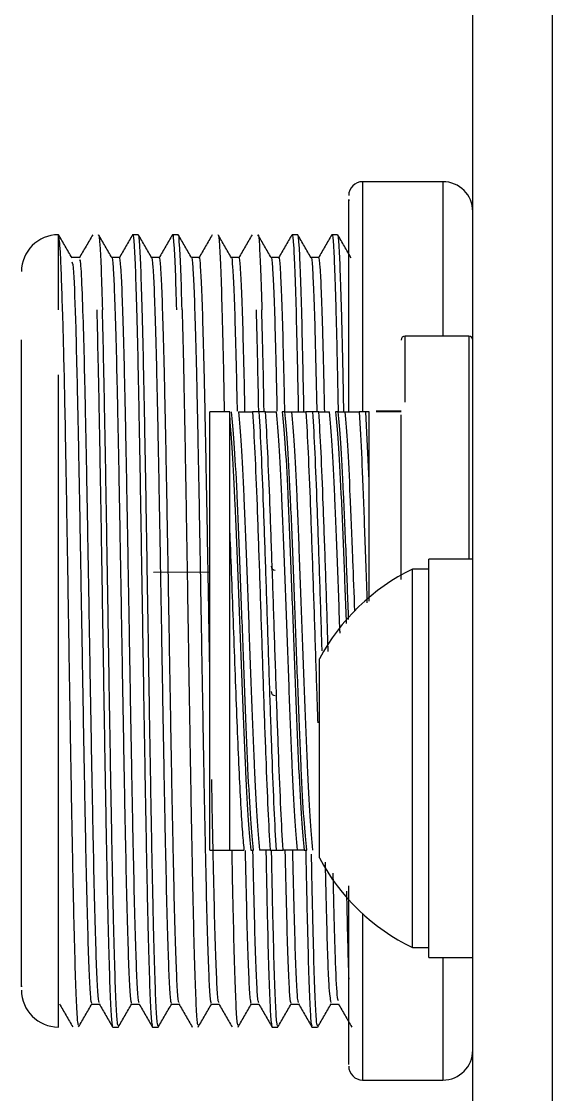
# Model space of a CAD drawing. Header units: millimetres. Extents: x 0 to 279, y 0 to 216.
# Drawn here: x 93.95 to 96.61, y 52.11 to 57.5 of the extents above; entities that cross this region are included whole.
import ezdxf

# ---------------------------------------------------------------- set-up
doc = ezdxf.new("R2010")
doc.units = ezdxf.units.MM

msp = doc.modelspace()

# ---------------------------------------------------------------- linework, layer by layer
at = {"color": 7, "linetype": 'Continuous', "lineweight": 25}
for p, q in [((96.6104, 39.1079), (96.6104, 140.1687)), ((96.2104, 42.8383), (96.2104, 98.8383)), ((96.0604, 56.693), (95.6577, 56.693)), ((94.1319, 56.4267), (94.131, 56.4267)), ((94.5319, 56.4267), (94.5034, 56.4267)), ((94.7319, 56.4267), (94.7034, 56.4267)), ((95.3319, 56.4267), (95.3034, 56.4267)), ((95.5319, 56.4267), (95.5034, 56.4267)), ((94.2373, 56.3124), (94.1983, 56.3124)), ((94.4374, 56.3124), (94.3985, 56.3124)), ((94.6374, 56.3124), (94.5984, 56.3124)), ((94.8374, 56.3124), (94.7983, 56.3124)), ((95.0374, 56.3124), (94.9983, 56.3124)), ((95.2374, 56.3124), (95.1985, 56.3124)), ((95.4374, 56.3124), (95.3984, 56.3124)), ((95.4178, 55.9568), (95.4277, 55.5415)), ((96.1904, 55.9183), (95.8704, 55.9183)), ((94.131, 52.4499), (94.131, 55.7236)), ((94.8904, 53.3383), (94.8904, 55.5383)), ((94.9904, 55.5383), (94.8904, 55.5383)), ((94.9904, 53.3383), (94.9904, 55.5383)), ((95.1707, 55.5383), (95.2239, 55.5383)), ((95.2672, 55.5383), (95.2542, 55.5383)), ((95.4381, 55.5383), (95.4913, 55.5383)), ((95.5346, 55.5383), (95.5216, 55.5383)), ((95.6904, 55.1937), (95.674, 55.5383)), ((95.8506, 55.5415), (95.7253, 55.5415)), ((95.8504, 55.5383), (95.7254, 55.5383)), ((96.2104, 54.7983), (95.9904, 54.7983)), ((95.9904, 53.7983), (95.9904, 54.7983)), ((94.6083, 54.7326), (94.8904, 54.7346)), ((95.9904, 54.7483), (95.9079, 54.7483)), ((95.9079, 53.9608), (95.9079, 54.7483)), ((95.4404, 53.8838), (95.4404, 54.2983)), ((95.9079, 52.8483), (95.9079, 53.9608)), ((95.4404, 53.2983), (95.4404, 53.8838)), ((95.9904, 52.7983), (95.9904, 53.7983)), ((94.9915, 53.339), (94.9908, 53.3481)), ((95.0967, 53.3383), (95.1098, 53.3383)), ((95.1932, 53.3383), (95.14, 53.3383)), ((95.3641, 53.3383), (95.3771, 53.3383)), ((95.9079, 52.8483), (95.9904, 52.8483)), ((95.9904, 52.7983), (96.2104, 52.7983)), ((94.2979, 52.5643), (94.3369, 52.5643)), ((94.4979, 52.5643), (94.5368, 52.5643)), ((94.6979, 52.5643), (94.7369, 52.5643)), ((94.8979, 52.5643), (94.937, 52.5643)), ((95.0979, 52.5643), (95.1369, 52.5643)), ((95.2979, 52.5643), (95.3368, 52.5643)), ((95.4979, 52.5643), (95.5369, 52.5643)), ((94.4034, 52.4499), (94.4319, 52.4499)), ((94.6034, 52.4499), (94.6319, 52.4499)), ((95.2034, 52.4499), (95.2319, 52.4499)), ((95.4034, 52.4499), (95.4319, 52.4499)), ((95.6577, 52.1836), (96.0604, 52.1836))]:
    msp.add_line(p, q, dxfattribs=at)
at = {"color": 8, "linetype": 'Continuous', "lineweight": 25}
for p, q in [((95.6577, 56.693), (95.6577, 55.5415)), ((96.0604, 56.693), (96.0604, 55.9183)), ((94.131, 56.0495), (94.131, 56.4267)), ((95.8704, 55.5866), (95.8704, 55.9183)), ((96.1904, 55.9183), (96.1904, 54.7983)), ((95.4854, 54.3351), (95.4817, 54.4446)), ((95.6577, 53.0188), (95.6577, 52.1836)), ((96.0604, 52.7983), (96.0604, 52.1836))]:
    msp.add_line(p, q, dxfattribs=at)
at = {"color": 7, "linetype": 'Continuous', "lineweight": 25}
for centre, radius, start, end in [((95.6577, 56.6229), 0.0702, 90, 180), ((96.0604, 56.543), 0.15, 0, 90), ((94.131, 56.2414), 0.1853, 90, 180), ((95.8704, 55.8983), 0.02, 90, 180), ((96.1904, 55.8983), 0.02, 0, 90), ((95.2184, 54.7633), 0.02, 180, 270), ((96.372, 53.7983), 1.0573, 116.0373, 151.7773), ((95.2184, 54.1333), 0.02, 180, 270), ((96.372, 53.7983), 1.0573, 208.2227, 243.9627), ((94.131, 52.6352), 0.1853, 180, 270), ((96.0604, 52.3336), 0.15, 270, 0), ((95.6577, 52.2537), 0.0702, 180, 270)]:
    msp.add_arc(centre, radius, start, end, dxfattribs=at)
for points, knots in [([(95.5876, 55.5415), (95.5876, 55.5655), (95.5876, 55.7815), (95.5876, 56.098), (95.5876, 56.4404), (95.5876, 56.618), (95.5876, 56.6023), (95.5876, 56.597)], [0, 0, 0, 0, 0.03448, 0.31072, 0.573546, 0.8567, 1, 1, 1, 1]), ([(94.1518, 56.0495), (94.1484, 56.1633), (94.1417, 56.3814), (94.1351, 56.4065), (94.1319, 56.4185)], [0, 0, 0, 0, 0.522258, 1, 1, 1, 1]), ([(94.1993, 56.3107), (94.1881, 56.33), (94.1658, 56.3687), (94.1435, 56.4074), (94.1323, 56.4267)], [0, 0, 0, 0, 0.499995, 1, 1, 1, 1]), ([(94.303, 56.427), (94.2919, 56.4077), (94.2695, 56.369), (94.2472, 56.3303), (94.236, 56.311)], [0, 0, 0, 0, 0.500005, 1, 1, 1, 1]), ([(94.3994, 56.3107), (94.3882, 56.3301), (94.3659, 56.3688), (94.3436, 56.4074), (94.3324, 56.4268)], [0, 0, 0, 0, 0.499995, 1, 1, 1, 1]), ([(94.3328, 56.4246), (94.3329, 56.4249), (94.3351, 56.4337), (94.3393, 56.3785), (94.3456, 56.2619), (94.3497, 56.1203), (94.3518, 56.0494)], [0, 0, 0, 0, 0.0119078, 0.3412938, 0.6706942, 1, 1, 1, 1]), ([(94.503, 56.4267), (94.4918, 56.4073), (94.4695, 56.3687), (94.4471, 56.33), (94.436, 56.3107)], [0, 0, 0, 0, 0.500005, 1, 1, 1, 1]), ([(94.5034, 56.4208), (94.5038, 56.4227), (94.5062, 56.4343), (94.5108, 56.3802), (94.5171, 56.2613), (94.5212, 56.1201), (94.5233, 56.0495)], [0, 0, 0, 0, 0.059198, 0.372799, 0.686399, 1, 1, 1, 1]), ([(94.5518, 56.0495), (94.5497, 56.1201), (94.5456, 56.2613), (94.5393, 56.3802), (94.5348, 56.4343), (94.5323, 56.4227), (94.5319, 56.4208)], [0, 0, 0, 0, 0.313601, 0.627201, 0.940802, 1, 1, 1, 1]), ([(94.5993, 56.3108), (94.5882, 56.3301), (94.5658, 56.3688), (94.5435, 56.4074), (94.5323, 56.4268)], [0, 0, 0, 0, 0.499996, 1, 1, 1, 1]), ([(94.703, 56.4266), (94.6918, 56.4073), (94.6695, 56.3686), (94.6471, 56.3299), (94.6359, 56.3106)], [0, 0, 0, 0, 0.500004, 1, 1, 1, 1]), ([(94.7034, 56.4208), (94.7038, 56.4227), (94.7062, 56.4343), (94.7108, 56.3802), (94.7171, 56.2613), (94.7212, 56.1201), (94.7233, 56.0495)], [0, 0, 0, 0, 0.059198, 0.372799, 0.686399, 1, 1, 1, 1]), ([(94.7518, 56.0495), (94.7497, 56.1201), (94.7456, 56.2613), (94.7393, 56.3802), (94.7348, 56.4343), (94.7323, 56.4227), (94.7319, 56.4208)], [0, 0, 0, 0, 0.313601, 0.627201, 0.940802, 1, 1, 1, 1]), ([(94.7993, 56.3106), (94.7881, 56.33), (94.7658, 56.3686), (94.7435, 56.4073), (94.7323, 56.4266)], [0, 0, 0, 0, 0.4999956, 1, 1, 1, 1]), ([(94.903, 56.4269), (94.8918, 56.4076), (94.8695, 56.3689), (94.8472, 56.3302), (94.836, 56.3109)], [0, 0, 0, 0, 0.500004, 1, 1, 1, 1]), ([(94.9993, 56.3106), (94.9882, 56.33), (94.9658, 56.3686), (94.9435, 56.4073), (94.9323, 56.4267)], [0, 0, 0, 0, 0.499995, 1, 1, 1, 1]), ([(94.9327, 56.4243), (94.9328, 56.4247), (94.935, 56.4334), (94.9393, 56.379), (94.9455, 56.262), (94.9497, 56.1203), (94.9518, 56.0494)], [0, 0, 0, 0, 0.014566, 0.3430987, 0.6715054, 1, 1, 1, 1]), ([(95.1029, 56.4268), (95.0917, 56.4075), (95.0694, 56.3688), (95.0471, 56.3301), (95.0359, 56.3108)], [0, 0, 0, 0, 0.500005, 1, 1, 1, 1]), ([(95.1993, 56.311), (95.1881, 56.3303), (95.1658, 56.369), (95.1434, 56.4077), (95.1322, 56.427)], [0, 0, 0, 0, 0.499995, 1, 1, 1, 1]), ([(95.1327, 56.4241), (95.1328, 56.4246), (95.135, 56.4338), (95.1393, 56.3787), (95.1456, 56.2618), (95.1497, 56.1202), (95.1518, 56.0495)], [0, 0, 0, 0, 0.018827, 0.345898, 0.673003, 1, 1, 1, 1]), ([(95.3029, 56.4266), (95.2918, 56.4073), (95.2694, 56.3686), (95.2471, 56.3299), (95.2359, 56.3106)], [0, 0, 0, 0, 0.500005, 1, 1, 1, 1]), ([(95.3034, 56.4208), (95.3038, 56.4227), (95.3062, 56.4343), (95.3108, 56.3802), (95.3171, 56.2613), (95.3212, 56.1201), (95.3233, 56.0495)], [0, 0, 0, 0, 0.059198, 0.372799, 0.686399, 1, 1, 1, 1]), ([(95.3518, 56.0495), (95.3497, 56.1201), (95.3456, 56.2613), (95.3393, 56.3802), (95.3348, 56.4343), (95.3323, 56.4227), (95.3319, 56.4208)], [0, 0, 0, 0, 0.3136007, 0.6272013, 0.940802, 1, 1, 1, 1]), ([(95.3993, 56.3108), (95.3881, 56.3301), (95.3658, 56.3688), (95.3434, 56.4075), (95.3323, 56.4268)], [0, 0, 0, 0, 0.4999961, 1, 1, 1, 1]), ([(95.503, 56.4266), (95.4918, 56.4073), (95.4695, 56.3686), (95.4471, 56.33), (95.436, 56.3106)], [0, 0, 0, 0, 0.500005, 1, 1, 1, 1]), ([(95.5034, 56.4208), (95.5038, 56.4227), (95.5062, 56.4343), (95.5108, 56.3802), (95.5171, 56.2613), (95.5212, 56.1201), (95.5233, 56.0495)], [0, 0, 0, 0, 0.059198, 0.372799, 0.686399, 1, 1, 1, 1]), ([(95.5518, 56.0495), (95.5497, 56.1201), (95.5456, 56.2613), (95.5393, 56.3802), (95.5348, 56.4343), (95.5323, 56.4227), (95.5319, 56.4208)], [0, 0, 0, 0, 0.313601, 0.627201, 0.940802, 1, 1, 1, 1]), ([(95.5993, 56.3106), (95.5882, 56.3299), (95.5658, 56.3686), (95.5435, 56.4072), (95.5323, 56.4266)], [0, 0, 0, 0, 0.499995, 1, 1, 1, 1]), ([(94.1988, 56.2915), (94.2015, 56.2844), (94.2079, 56.2679), (94.2142, 56.0698), (94.2178, 55.9568)], [0, 0, 0, 0, 0.429844, 1, 1, 1, 1]), ([(94.2573, 55.9568), (94.2547, 56.0375), (94.2494, 56.1988), (94.2427, 56.3072), (94.2387, 56.3004), (94.2373, 56.298)], [0, 0, 0, 0, 0.395971, 0.791941, 1, 1, 1, 1]), ([(94.3989, 56.3105), (94.399, 56.3107), (94.4011, 56.3186), (94.4053, 56.2672), (94.4116, 56.1568), (94.4158, 56.0235), (94.4178, 55.9568)], [0, 0, 0, 0, 0.008344, 0.338896, 0.669448, 1, 1, 1, 1]), ([(94.4573, 55.9568), (94.4552, 56.0234), (94.451, 56.1565), (94.4448, 56.2685), (94.4402, 56.3195), (94.4377, 56.3086), (94.4374, 56.3068)], [0, 0, 0, 0, 0.313601, 0.627201, 0.940802, 1, 1, 1, 1]), ([(94.5989, 56.3103), (94.599, 56.3106), (94.6011, 56.3187), (94.6053, 56.2673), (94.6116, 56.1568), (94.6158, 56.0235), (94.6178, 55.9568)], [0, 0, 0, 0, 0.011519, 0.341013, 0.670506, 1, 1, 1, 1]), ([(94.6573, 55.9568), (94.6552, 56.0234), (94.651, 56.1565), (94.6448, 56.2685), (94.6402, 56.3195), (94.6377, 56.3086), (94.6374, 56.3068)], [0, 0, 0, 0, 0.313601, 0.627201, 0.940802, 1, 1, 1, 1]), ([(94.7988, 56.3102), (94.7989, 56.3105), (94.8011, 56.3187), (94.8053, 56.2674), (94.8116, 56.1568), (94.8158, 56.0235), (94.8178, 55.9568)], [0, 0, 0, 0, 0.013335, 0.342223, 0.671112, 1, 1, 1, 1]), ([(94.8573, 55.9568), (94.8552, 56.0234), (94.851, 56.1565), (94.8448, 56.2685), (94.8402, 56.3195), (94.8377, 56.3086), (94.8374, 56.3068)], [0, 0, 0, 0, 0.313601, 0.627201, 0.940802, 1, 1, 1, 1]), ([(94.9989, 56.3103), (94.999, 56.3106), (95.0011, 56.3187), (95.0053, 56.2673), (95.0116, 56.1568), (95.0158, 56.0235), (95.0178, 55.9568)], [0, 0, 0, 0, 0.011072, 0.340714, 0.670357, 1, 1, 1, 1]), ([(95.0573, 55.9568), (95.0552, 56.0234), (95.051, 56.1565), (95.0448, 56.2685), (95.0402, 56.3195), (95.0377, 56.3086), (95.0374, 56.3068)], [0, 0, 0, 0, 0.313601, 0.627201, 0.940802, 1, 1, 1, 1]), ([(95.1988, 56.31), (95.1989, 56.3104), (95.2011, 56.3187), (95.2053, 56.2674), (95.2116, 56.1568), (95.2158, 56.0235), (95.2178, 55.9568)], [0, 0, 0, 0, 0.0153063, 0.3435375, 0.6717688, 1, 1, 1, 1]), ([(95.2573, 55.9568), (95.2552, 56.0234), (95.251, 56.1565), (95.2448, 56.2685), (95.2402, 56.3195), (95.2377, 56.3086), (95.2374, 56.3068)], [0, 0, 0, 0, 0.313601, 0.627201, 0.940802, 1, 1, 1, 1]), ([(95.3988, 56.3101), (95.3989, 56.3105), (95.4011, 56.3187), (95.4053, 56.2674), (95.4116, 56.1568), (95.4158, 56.0235), (95.4178, 55.9568)], [0, 0, 0, 0, 0.013726, 0.342484, 0.671242, 1, 1, 1, 1]), ([(95.4573, 55.9568), (95.4552, 56.0234), (95.451, 56.1565), (95.4448, 56.2685), (95.4402, 56.3195), (95.4377, 56.3086), (95.4374, 56.3068)], [0, 0, 0, 0, 0.313601, 0.627201, 0.940802, 1, 1, 1, 1]), ([(94.161, 55.7223), (94.1593, 55.7913), (94.1565, 55.9102), (94.1536, 56.0077), (94.1524, 56.0486)], [0, 0, 0, 0, 0.580232, 1, 1, 1, 1]), ([(94.3233, 56.0495), (94.3254, 55.9672), (94.3296, 55.8027), (94.3358, 55.4869), (94.3421, 55.1352), (94.3483, 54.7556), (94.3546, 54.364), (94.3608, 53.9753), (94.3671, 53.6044), (94.3733, 53.2655), (94.3796, 52.9718), (94.3858, 52.7339), (94.3921, 52.5637), (94.3979, 52.4639), (94.4017, 52.4583), (94.4034, 52.4558)], [0, 0, 0, 0, 0.078057, 0.156113, 0.23417, 0.312226, 0.390283, 0.468339, 0.546396, 0.624452, 0.702509, 0.780565, 0.858622, 0.936678, 1, 1, 1, 1]), ([(94.4319, 52.4558), (94.4302, 52.4583), (94.4264, 52.4639), (94.4206, 52.5637), (94.4143, 52.7339), (94.4081, 52.9718), (94.4018, 53.2655), (94.3956, 53.6044), (94.3893, 53.9753), (94.3831, 54.364), (94.3768, 54.7556), (94.3706, 55.1352), (94.3643, 55.4869), (94.3581, 55.8027), (94.3539, 55.9672), (94.3518, 56.0495)], [0, 0, 0, 0, 0.063322, 0.141378, 0.219435, 0.297491, 0.375548, 0.453604, 0.531661, 0.609717, 0.687774, 0.76583, 0.843887, 0.921943, 1, 1, 1, 1]), ([(94.5233, 56.0495), (94.5254, 55.9672), (94.5296, 55.8027), (94.5358, 55.4869), (94.5421, 55.1352), (94.5483, 54.7556), (94.5546, 54.364), (94.5608, 53.9753), (94.5671, 53.6044), (94.5733, 53.2655), (94.5796, 52.9718), (94.5858, 52.7339), (94.5921, 52.5637), (94.5979, 52.4639), (94.6017, 52.4583), (94.6034, 52.4558)], [0, 0, 0, 0, 0.078057, 0.156113, 0.23417, 0.312226, 0.390283, 0.468339, 0.546396, 0.624452, 0.702509, 0.780565, 0.858622, 0.936678, 1, 1, 1, 1]), ([(94.6319, 52.4558), (94.6302, 52.4583), (94.6264, 52.4639), (94.6206, 52.5637), (94.6143, 52.7339), (94.6081, 52.9718), (94.6018, 53.2655), (94.5956, 53.6044), (94.5893, 53.9753), (94.5831, 54.364), (94.5768, 54.7556), (94.5706, 55.1352), (94.5643, 55.4869), (94.5581, 55.8027), (94.5539, 55.9672), (94.5518, 56.0495)], [0, 0, 0, 0, 0.0633219, 0.1413784, 0.2194349, 0.2974914, 0.3755479, 0.4536044, 0.5316609, 0.6097175, 0.687774, 0.7658305, 0.843887, 0.9219435, 1, 1, 1, 1]), ([(94.7518, 56.0495), (94.7539, 55.9673), (94.7581, 55.8028), (94.7643, 55.4867), (94.7706, 55.1354), (94.7768, 54.7555), (94.7831, 54.3641), (94.7893, 53.9753), (94.7956, 53.6046), (94.8018, 53.2653), (94.8081, 52.972), (94.8143, 52.7338), (94.8206, 52.5639), (94.8261, 52.4678), (94.8296, 52.4616), (94.831, 52.4591)], [0, 0, 0, 0, 0.078924, 0.157876, 0.236816, 0.315749, 0.394705, 0.47363, 0.552582, 0.631524, 0.710457, 0.789414, 0.86834, 0.947292, 1, 1, 1, 1]), ([(94.9518, 56.0494), (94.9538, 55.9682), (94.9576, 55.8217), (94.9614, 55.6279), (94.963, 55.5415)], [0, 0, 0, 0, 0.554121, 1, 1, 1, 1]), ([(95.1233, 56.0495), (95.1254, 55.9682), (95.1291, 55.8215), (95.1329, 55.6278), (95.1346, 55.5415)], [0, 0, 0, 0, 0.5541391, 1, 1, 1, 1]), ([(95.1631, 55.5415), (95.1614, 55.6278), (95.1577, 55.8215), (95.1539, 55.9682), (95.1518, 56.0495)], [0, 0, 0, 0, 0.445861, 1, 1, 1, 1]), ([(95.3233, 56.0495), (95.3254, 55.9682), (95.3291, 55.8215), (95.3329, 55.6278), (95.3346, 55.5415)], [0, 0, 0, 0, 0.554139, 1, 1, 1, 1]), ([(95.3631, 55.5415), (95.3614, 55.6278), (95.3577, 55.8215), (95.3539, 55.9682), (95.3518, 56.0495)], [0, 0, 0, 0, 0.445861, 1, 1, 1, 1]), ([(95.5233, 56.0495), (95.526, 55.9451), (95.5297, 55.7997), (95.5334, 55.5983), (95.5345, 55.5415)], [0, 0, 0, 0, 0.717918, 1, 1, 1, 1]), ([(95.563, 55.5415), (95.5623, 55.583), (95.5585, 55.7884), (95.5548, 55.9336), (95.5518, 56.0495)], [0, 0, 0, 0, 0.202196, 1, 1, 1, 1]), ([(94.2178, 55.9568), (94.2199, 55.8793), (94.2241, 55.7242), (94.2303, 55.4266), (94.2366, 55.0951), (94.2428, 54.7373), (94.2491, 54.3683), (94.2553, 54.0019), (94.2616, 53.6523), (94.2678, 53.3329), (94.2741, 53.0561), (94.2803, 52.8319), (94.2866, 52.6715), (94.2925, 52.5774), (94.2962, 52.5721), (94.2979, 52.5698)], [0, 0, 0, 0, 0.0780565, 0.156113, 0.2341695, 0.312226, 0.3902825, 0.4683391, 0.5463956, 0.6244521, 0.7025086, 0.7805651, 0.8586216, 0.9366781, 1, 1, 1, 1]), ([(94.3364, 52.5731), (94.335, 52.5754), (94.3316, 52.581), (94.326, 52.6719), (94.3198, 52.8318), (94.3135, 53.0562), (94.3073, 53.3329), (94.301, 53.6523), (94.2948, 54.0019), (94.2885, 54.3683), (94.2823, 54.7373), (94.276, 55.0951), (94.2698, 55.4266), (94.2635, 55.7242), (94.2594, 55.8793), (94.2573, 55.9568)], [0, 0, 0, 0, 0.052294, 0.131269, 0.210245, 0.28922, 0.368196, 0.447171, 0.526147, 0.605122, 0.684098, 0.763073, 0.842049, 0.921024, 1, 1, 1, 1]), ([(94.4178, 55.9568), (94.4199, 55.8793), (94.4241, 55.7242), (94.4303, 55.4266), (94.4366, 55.0951), (94.4428, 54.7373), (94.4491, 54.3683), (94.4553, 54.0019), (94.4616, 53.6523), (94.4678, 53.3329), (94.4741, 53.0561), (94.4803, 52.8319), (94.4866, 52.6715), (94.4925, 52.5774), (94.4962, 52.5721), (94.4979, 52.5698)], [0, 0, 0, 0, 0.078057, 0.156113, 0.23417, 0.312226, 0.390283, 0.468339, 0.546396, 0.624452, 0.702509, 0.780565, 0.858622, 0.936678, 1, 1, 1, 1]), ([(94.5365, 52.5728), (94.5351, 52.5751), (94.5316, 52.5807), (94.526, 52.6719), (94.5198, 52.8318), (94.5135, 53.0562), (94.5073, 53.3329), (94.501, 53.6523), (94.4948, 54.0019), (94.4885, 54.3683), (94.4823, 54.7373), (94.476, 55.0951), (94.4698, 55.4266), (94.4635, 55.7242), (94.4594, 55.8793), (94.4573, 55.9568)], [0, 0, 0, 0, 0.053272, 0.132166, 0.21106, 0.289954, 0.368848, 0.447742, 0.526636, 0.60553, 0.684424, 0.763318, 0.842212, 0.921106, 1, 1, 1, 1]), ([(94.6178, 55.9568), (94.6199, 55.8793), (94.6241, 55.7242), (94.6303, 55.4266), (94.6366, 55.0951), (94.6428, 54.7373), (94.6491, 54.3683), (94.6553, 54.0019), (94.6616, 53.6523), (94.6678, 53.3329), (94.6741, 53.0561), (94.6803, 52.8319), (94.6866, 52.6715), (94.6925, 52.5774), (94.6962, 52.5721), (94.6979, 52.5698)], [0, 0, 0, 0, 0.078057, 0.156113, 0.23417, 0.312226, 0.390283, 0.468339, 0.546396, 0.624452, 0.702509, 0.780565, 0.858622, 0.936678, 1, 1, 1, 1]), ([(94.7364, 52.5731), (94.735, 52.5753), (94.7316, 52.581), (94.726, 52.6719), (94.7198, 52.8318), (94.7135, 53.0562), (94.7073, 53.3329), (94.701, 53.6523), (94.6948, 54.0019), (94.6885, 54.3683), (94.6823, 54.7373), (94.676, 55.0951), (94.6698, 55.4266), (94.6635, 55.7242), (94.6594, 55.8793), (94.6573, 55.9568)], [0, 0, 0, 0, 0.052375, 0.131343, 0.210312, 0.289281, 0.36825, 0.447219, 0.526187, 0.605156, 0.684125, 0.763094, 0.842062, 0.921031, 1, 1, 1, 1]), ([(94.8178, 55.9568), (94.8199, 55.8793), (94.8241, 55.7242), (94.8303, 55.4266), (94.8366, 55.0951), (94.8428, 54.7373), (94.8491, 54.3683), (94.8553, 54.0019), (94.8616, 53.6523), (94.8678, 53.3329), (94.8741, 53.0561), (94.8803, 52.8319), (94.8866, 52.6715), (94.8925, 52.5774), (94.8962, 52.5721), (94.8979, 52.5698)], [0, 0, 0, 0, 0.078057, 0.156113, 0.23417, 0.312226, 0.390283, 0.468339, 0.546396, 0.624452, 0.702509, 0.780565, 0.858622, 0.936678, 1, 1, 1, 1]), ([(94.8904, 54.2603), (94.8898, 54.2964), (94.8871, 54.4536), (94.8823, 54.7377), (94.876, 55.095), (94.8698, 55.4266), (94.8635, 55.7242), (94.8594, 55.8793), (94.8573, 55.9568)], [0, 0, 0, 0, 0.056252, 0.245001, 0.433751, 0.622501, 0.81125, 1, 1, 1, 1]), ([(95.0178, 55.9568), (95.0199, 55.8808), (95.0232, 55.7601), (95.0265, 55.6006), (95.0278, 55.5415)], [0, 0, 0, 0, 0.629859, 1, 1, 1, 1]), ([(95.0672, 55.5415), (95.066, 55.6006), (95.0627, 55.7601), (95.0594, 55.8808), (95.0573, 55.9568)], [0, 0, 0, 0, 0.370141, 1, 1, 1, 1]), ([(95.2178, 55.9568), (95.2199, 55.8808), (95.2232, 55.7601), (95.2265, 55.6006), (95.2278, 55.5415)], [0, 0, 0, 0, 0.6298589, 1, 1, 1, 1]), ([(95.2672, 55.5415), (95.266, 55.6006), (95.2627, 55.7601), (95.2594, 55.8808), (95.2573, 55.9568)], [0, 0, 0, 0, 0.370141, 1, 1, 1, 1]), ([(95.4672, 55.5415), (95.467, 55.5562), (95.4636, 55.7271), (95.4603, 55.8471), (95.4573, 55.9568)], [0, 0, 0, 0, 0.085729, 1, 1, 1, 1]), ([(93.9457, 52.6565), (93.9457, 52.6527), (93.9457, 52.6414), (93.9457, 52.8055), (93.9457, 53.1058), (93.9457, 53.5126), (93.9457, 53.9972), (93.9457, 54.5437), (93.9457, 55.0861), (93.9457, 55.5633), (93.9457, 55.7901), (93.9457, 55.8993)], [0, 0, 0, 0, 0.063288, 0.185773, 0.302744, 0.411317, 0.525431, 0.646647, 0.769777, 0.889136, 1, 1, 1, 1]), ([(94.1595, 55.724), (94.1611, 55.6447), (94.1647, 55.4623), (94.1705, 55.1345), (94.1768, 54.7558), (94.183, 54.364), (94.1893, 53.9752), (94.1955, 53.6044), (94.2018, 53.2655), (94.208, 52.9715), (94.2143, 52.734), (94.2205, 52.5637), (94.2261, 52.4676), (94.2296, 52.4615), (94.231, 52.4591)], [0, 0, 0, 0, 0.067297, 0.15474, 0.242148, 0.329581, 0.41701, 0.504421, 0.591863, 0.679271, 0.766703, 0.854132, 0.941542, 1, 1, 1, 1]), ([(95.0347, 55.5383), (95.045, 55.5383), (95.065, 55.5383), (95.0912, 55.5383), (95.1044, 55.5383), (95.1053, 55.5383), (95.1056, 55.5383), (95.1056, 55.5383)], [0, 0, 0, 0, 0.498683, 0.966061, 0.990467, 0.999011, 1, 1, 1, 1]), ([(95.0347, 55.5382), (95.0391, 55.4881), (95.0479, 55.3878), (95.061, 55.123), (95.0742, 54.7988), (95.0874, 54.4383), (95.1005, 54.0778), (95.1137, 53.7536), (95.1268, 53.4888), (95.1356, 53.3885), (95.14, 53.3384)], [0, 0, 0, 0, 0.1251, 0.250178, 0.374822, 0.5, 0.625178, 0.749822, 0.8749, 1, 1, 1, 1]), ([(95.1055, 55.5376), (95.1092, 55.4732), (95.1165, 55.3446), (95.1276, 55.0743), (95.1386, 54.7645), (95.1459, 54.5431), (95.1496, 54.4321)], [0, 0, 0, 0, 0.250297, 0.500147, 0.749604, 1, 1, 1, 1]), ([(95.1392, 55.5383), (95.1371, 55.5383), (95.1327, 55.5383), (95.1239, 55.5383), (95.1129, 55.5383), (95.1084, 55.5383), (95.1056, 55.5383)], [0, 0, 0, 0, 0.118242, 0.241182, 0.534343, 1, 1, 1, 1]), ([(95.2247, 53.3383), (95.2212, 53.4038), (95.214, 53.5347), (95.2034, 53.805), (95.1927, 54.1107), (95.182, 54.4383), (95.1713, 54.7659), (95.1606, 55.0716), (95.1499, 55.3419), (95.1428, 55.4728), (95.1392, 55.5383)], [0, 0, 0, 0, 0.1250325, 0.2500698, 0.3749307, 0.5, 0.6250693, 0.7499302, 0.8749675, 1, 1, 1, 1]), ([(95.1707, 55.5383), (95.1694, 55.5383), (95.1669, 55.5383), (95.1611, 55.5383), (95.1553, 55.5383), (95.1503, 55.5383), (95.1449, 55.5383), (95.1411, 55.5383), (95.1392, 55.5383)], [0, 0, 0, 0, 0.288049, 0.540377, 0.670837, 0.786818, 0.894126, 1, 1, 1, 1]), ([(95.2143, 54.4445), (95.2107, 54.5543), (95.2035, 54.7735), (95.1925, 55.0795), (95.1817, 55.3466), (95.1744, 55.4739), (95.1708, 55.5376)], [0, 0, 0, 0, 0.250379, 0.499831, 0.749698, 1, 1, 1, 1]), ([(95.2239, 55.5382), (95.2283, 55.4881), (95.2371, 55.3878), (95.2502, 55.123), (95.2635, 54.7988), (95.2766, 54.4383), (95.2897, 54.0778), (95.3029, 53.7536), (95.3161, 53.4888), (95.3248, 53.3885), (95.3292, 53.3384)], [0, 0, 0, 0, 0.125099, 0.250175, 0.374819, 0.5, 0.625181, 0.749825, 0.874901, 1, 1, 1, 1]), ([(95.2672, 55.5383), (95.2682, 55.5383), (95.2702, 55.5383), (95.2743, 55.5383), (95.2822, 55.5383), (95.2935, 55.5383), (95.2986, 55.5383), (95.3021, 55.5383)], [0, 0, 0, 0, 0.037508, 0.077097, 0.169639, 0.437594, 1, 1, 1, 1]), ([(95.3021, 55.5383), (95.3124, 55.5383), (95.3323, 55.5383), (95.3586, 55.5383), (95.3718, 55.5383), (95.3727, 55.5383), (95.3729, 55.5383), (95.373, 55.5383)], [0, 0, 0, 0, 0.498689, 0.966121, 0.990511, 0.999025, 1, 1, 1, 1]), ([(95.4074, 53.3384), (95.403, 53.3885), (95.3942, 53.4888), (95.3811, 53.7536), (95.3679, 54.0778), (95.3547, 54.4383), (95.3416, 54.7988), (95.3284, 55.123), (95.3153, 55.3878), (95.3065, 55.4881), (95.3021, 55.5382)], [0, 0, 0, 0, 0.125098, 0.250174, 0.374818, 0.5, 0.625182, 0.749826, 0.874902, 1, 1, 1, 1]), ([(95.3729, 55.5376), (95.3766, 55.4732), (95.3839, 55.3446), (95.3949, 55.0742), (95.406, 54.7644), (95.4133, 54.543), (95.417, 54.4321)], [0, 0, 0, 0, 0.250293, 0.500139, 0.749598, 1, 1, 1, 1]), ([(95.4066, 55.5383), (95.4044, 55.5383), (95.4001, 55.5383), (95.3914, 55.5383), (95.3803, 55.5383), (95.3757, 55.5383), (95.373, 55.5383)], [0, 0, 0, 0, 0.117851, 0.24037, 0.532316, 1, 1, 1, 1]), ([(95.4381, 55.5383), (95.4368, 55.5383), (95.4343, 55.5383), (95.4285, 55.5383), (95.4227, 55.5383), (95.4177, 55.5383), (95.4123, 55.5383), (95.4085, 55.5383), (95.4066, 55.5383)], [0, 0, 0, 0, 0.288044, 0.540367, 0.670829, 0.786812, 0.894121, 1, 1, 1, 1]), ([(95.4817, 54.4446), (95.4781, 54.5544), (95.4708, 54.7736), (95.4599, 55.0796), (95.449, 55.3466), (95.4418, 55.4739), (95.4382, 55.5376)], [0, 0, 0, 0, 0.250385, 0.499838, 0.749701, 1, 1, 1, 1]), ([(95.5346, 55.5383), (95.5356, 55.5383), (95.5376, 55.5383), (95.5417, 55.5383), (95.5496, 55.5383), (95.5608, 55.5383), (95.566, 55.5383), (95.5695, 55.5383)], [0, 0, 0, 0, 0.037508, 0.077098, 0.16964, 0.437594, 1, 1, 1, 1]), ([(95.5695, 55.5383), (95.5798, 55.5383), (95.5997, 55.5383), (95.626, 55.5383), (95.6392, 55.5383), (95.6401, 55.5383), (95.6403, 55.5383), (95.6403, 55.5383)], [0, 0, 0, 0, 0.498692, 0.966142, 0.990526, 0.999029, 1, 1, 1, 1]), ([(95.674, 55.5383), (95.6718, 55.5383), (95.6674, 55.5383), (95.6587, 55.5383), (95.6476, 55.5383), (95.6431, 55.5383), (95.6403, 55.5383)], [0, 0, 0, 0, 0.118433, 0.241456, 0.534214, 1, 1, 1, 1]), ([(95.6904, 55.5383), (95.6879, 55.5383), (95.6843, 55.5383), (95.6783, 55.5383), (95.6754, 55.5383), (95.674, 55.5383)], [0, 0, 0, 0, 0.525746, 0.764401, 1, 1, 1, 1]), ([(95.6904, 55.1937), (95.6904, 55.2606), (95.6904, 55.3944), (95.6904, 55.4903), (95.6904, 55.5383)], [0, 0, 0, 0, 0.500003, 1, 1, 1, 1]), ([(95.8504, 54.697), (95.8504, 54.7245), (95.8504, 54.9013), (95.8504, 55.2033), (95.8504, 55.4184), (95.8504, 55.5234)], [0, 0, 0, 0, 0.08616, 0.553594, 1, 1, 1, 1]), ([(95.6904, 54.5873), (95.6904, 54.5936), (95.6904, 54.6846), (95.6904, 54.9006), (95.6904, 55.0839), (95.6904, 55.1937)], [0, 0, 0, 0, 0.02907, 0.418619, 1, 1, 1, 1]), ([(94.9907, 54.9294), (94.9936, 54.8539), (94.9996, 54.7027), (95.0085, 54.4583), (95.0174, 54.2148), (95.0263, 53.9803), (95.0352, 53.7665), (95.0441, 53.5836), (95.0529, 53.4331), (95.0589, 53.3699), (95.0618, 53.3384)], [0, 0, 0, 0, 0.12473, 0.249874, 0.375168, 0.500124, 0.624808, 0.749776, 0.874942, 1, 1, 1, 1]), ([(95.1496, 54.4321), (95.1532, 54.3223), (95.1605, 54.1031), (95.1714, 53.7971), (95.1823, 53.5301), (95.1895, 53.4027), (95.1932, 53.339)], [0, 0, 0, 0, 0.250378, 0.49983, 0.749697, 1, 1, 1, 1]), ([(95.2584, 53.339), (95.2548, 53.4034), (95.2474, 53.532), (95.2364, 53.8024), (95.2253, 54.1122), (95.218, 54.3336), (95.2143, 54.4445)], [0, 0, 0, 0, 0.250296, 0.500145, 0.749603, 1, 1, 1, 1]), ([(94.9364, 52.5731), (94.935, 52.5754), (94.9316, 52.581), (94.926, 52.6719), (94.9198, 52.8319), (94.9135, 53.0557), (94.9073, 53.3345), (94.9029, 53.5529), (94.9006, 53.6809), (94.9004, 53.6928)], [0, 0, 0, 0, 0.114864, 0.288353, 0.461842, 0.63533, 0.808819, 0.982308, 1, 1, 1, 1]), ([(94.8904, 53.3383), (94.8983, 53.3383), (94.9142, 53.3383), (94.9649, 53.3383), (94.9904, 53.3383)], [0, 0, 0, 0, 0.496515, 1, 1, 1, 1]), ([(94.991, 53.3383), (94.991, 53.3383), (94.9913, 53.3383), (94.9922, 53.3383), (95.0054, 53.3383), (95.0317, 53.3383), (95.0516, 53.3383), (95.0618, 53.3383)], [0, 0, 0, 0, 0.001283, 0.010491, 0.035275, 0.501514, 1, 1, 1, 1]), ([(95.0006, 53.3351), (95.001, 53.3142), (95.0035, 53.1801), (95.008, 52.9737), (95.0143, 52.7334), (95.0205, 52.5639), (95.0261, 52.4676), (95.0296, 52.4616), (95.0309, 52.4592)], [0, 0, 0, 0, 0.038057, 0.244182, 0.450353, 0.656529, 0.86265, 1, 1, 1, 1]), ([(95.068, 53.3351), (95.07, 53.2416), (95.0741, 53.0528), (95.0803, 52.8324), (95.0866, 52.6713), (95.0925, 52.5774), (95.0962, 52.5721), (95.0979, 52.5698)], [0, 0, 0, 0, 0.204894, 0.413516, 0.622138, 0.83076, 1, 1, 1, 1]), ([(95.1364, 52.573), (95.1351, 52.5753), (95.1316, 52.5809), (95.126, 52.6718), (95.1198, 52.8323), (95.1136, 53.0528), (95.1094, 53.2416), (95.1074, 53.3351)], [0, 0, 0, 0, 0.14315, 0.358324, 0.573497, 0.788671, 1, 1, 1, 1]), ([(95.1721, 53.3351), (95.1725, 53.3142), (95.175, 53.1801), (95.1796, 52.974), (95.1858, 52.7333), (95.1921, 52.5638), (95.1979, 52.4638), (95.2017, 52.4583), (95.2034, 52.4558)], [0, 0, 0, 0, 0.036918, 0.237091, 0.437265, 0.637439, 0.837613, 1, 1, 1, 1]), ([(95.1932, 53.3383), (95.1947, 53.3383), (95.1975, 53.3383), (95.2051, 53.3383), (95.213, 53.3383), (95.2197, 53.3383), (95.2231, 53.3383), (95.2247, 53.3383)], [0, 0, 0, 0, 0.323467, 0.598222, 0.811059, 0.906135, 1, 1, 1, 1]), ([(95.2319, 52.4558), (95.2302, 52.4583), (95.2264, 52.4638), (95.2206, 52.5638), (95.2143, 52.7333), (95.2081, 52.974), (95.2035, 53.1801), (95.2011, 53.3142), (95.2007, 53.3351)], [0, 0, 0, 0, 0.162387, 0.362561, 0.562735, 0.762909, 0.963082, 1, 1, 1, 1]), ([(95.2247, 53.3383), (95.2262, 53.3383), (95.2293, 53.3383), (95.2355, 53.3383), (95.244, 53.3383), (95.2529, 53.3383), (95.2565, 53.3383), (95.2584, 53.3383)], [0, 0, 0, 0, 0.083657, 0.169241, 0.359599, 0.656358, 1, 1, 1, 1]), ([(95.3292, 53.3383), (95.3189, 53.3383), (95.299, 53.3383), (95.2727, 53.3383), (95.2595, 53.3383), (95.2586, 53.3383), (95.2584, 53.3383), (95.2584, 53.3383)], [0, 0, 0, 0, 0.498685, 0.966091, 0.99049, 0.999018, 1, 1, 1, 1]), ([(95.268, 53.3351), (95.27, 53.2416), (95.2741, 53.0528), (95.2803, 52.8324), (95.2866, 52.6713), (95.2925, 52.5774), (95.2962, 52.5721), (95.2979, 52.5698)], [0, 0, 0, 0, 0.204894, 0.413516, 0.622138, 0.83076, 1, 1, 1, 1]), ([(95.3364, 52.5733), (95.335, 52.5756), (95.3316, 52.5812), (95.326, 52.6718), (95.3198, 52.8323), (95.3136, 53.0528), (95.3094, 53.2416), (95.3074, 53.3351)], [0, 0, 0, 0, 0.140785, 0.356552, 0.57232, 0.788087, 1, 1, 1, 1]), ([(95.3641, 53.3383), (95.3631, 53.3383), (95.3611, 53.3383), (95.357, 53.3383), (95.3491, 53.3383), (95.3379, 53.3383), (95.3327, 53.3383), (95.3292, 53.3383)], [0, 0, 0, 0, 0.037508, 0.077097, 0.169639, 0.437594, 1, 1, 1, 1]), ([(95.3721, 53.3351), (95.3725, 53.3142), (95.375, 53.1801), (95.3796, 52.974), (95.3858, 52.7333), (95.3921, 52.5638), (95.3979, 52.4638), (95.4017, 52.4583), (95.4034, 52.4558)], [0, 0, 0, 0, 0.036918, 0.237091, 0.437265, 0.637439, 0.837613, 1, 1, 1, 1]), ([(95.4319, 52.4558), (95.4302, 52.4583), (95.4264, 52.4638), (95.4206, 52.5639), (95.4143, 52.7332), (95.4081, 52.9743), (95.4036, 53.1745), (95.4013, 53.3022), (95.401, 53.3169)], [0, 0, 0, 0, 0.164167, 0.366535, 0.568903, 0.771271, 0.973639, 1, 1, 1, 1]), ([(95.4696, 53.2766), (95.4716, 53.1809), (95.4775, 52.9032), (95.487, 52.6285), (95.4944, 52.5912), (95.4979, 52.5733)], [0, 0, 0, 0, 0.215034, 0.623928, 1, 1, 1, 1]), ([(95.5364, 52.5814), (95.5343, 52.5853), (95.5292, 52.5949), (95.521, 52.7915), (95.5143, 53.0133), (95.5107, 53.1908), (95.51, 53.2216)], [0, 0, 0, 0, 0.238005, 0.582824, 0.927643, 1, 1, 1, 1]), ([(95.5764, 53.1311), (95.5775, 53.0797), (95.5812, 52.896), (95.5849, 52.7763), (95.5876, 52.6901)], [0, 0, 0, 0, 0.279611, 1, 1, 1, 1]), ([(95.5876, 52.2619), (95.5876, 52.264), (95.5876, 52.2688), (95.5876, 52.3844), (95.5876, 52.5813), (95.5876, 52.8405), (95.5876, 53.0543), (95.5876, 53.158)], [0, 0, 0, 0, 0.168599, 0.387023, 0.600908, 0.806257, 1, 1, 1, 1]), ([(94.136, 52.566), (94.1471, 52.5467), (94.1695, 52.508), (94.1918, 52.4693), (94.203, 52.45)], [0, 0, 0, 0, 0.499995, 1, 1, 1, 1]), ([(94.2323, 52.45), (94.2435, 52.4693), (94.2658, 52.508), (94.2882, 52.5466), (94.2993, 52.566)], [0, 0, 0, 0, 0.5000045, 1, 1, 1, 1]), ([(94.3359, 52.5659), (94.3471, 52.5466), (94.3694, 52.5079), (94.3918, 52.4693), (94.4029, 52.4499)], [0, 0, 0, 0, 0.499996, 1, 1, 1, 1]), ([(94.4323, 52.45), (94.4435, 52.4693), (94.4658, 52.508), (94.4881, 52.5467), (94.4993, 52.566)], [0, 0, 0, 0, 0.500005, 1, 1, 1, 1]), ([(94.536, 52.5656), (94.5472, 52.5463), (94.5695, 52.5076), (94.5919, 52.4689), (94.603, 52.4496)], [0, 0, 0, 0, 0.499996, 1, 1, 1, 1]), ([(94.6324, 52.4499), (94.6435, 52.4692), (94.6659, 52.5079), (94.6882, 52.5466), (94.6994, 52.5659)], [0, 0, 0, 0, 0.500005, 1, 1, 1, 1]), ([(94.7359, 52.5659), (94.7471, 52.5465), (94.7695, 52.5079), (94.7918, 52.4692), (94.803, 52.4498)], [0, 0, 0, 0, 0.499995, 1, 1, 1, 1]), ([(94.8323, 52.4497), (94.8435, 52.469), (94.8658, 52.5077), (94.8881, 52.5464), (94.8993, 52.5657)], [0, 0, 0, 0, 0.500005, 1, 1, 1, 1]), ([(94.9359, 52.566), (94.9471, 52.5467), (94.9694, 52.508), (94.9918, 52.4694), (95.0029, 52.45)], [0, 0, 0, 0, 0.499996, 1, 1, 1, 1]), ([(95.0323, 52.4499), (95.0434, 52.4692), (95.0658, 52.5079), (95.0881, 52.5466), (95.0993, 52.5659)], [0, 0, 0, 0, 0.500004, 1, 1, 1, 1]), ([(95.136, 52.5659), (95.1471, 52.5466), (95.1695, 52.5079), (95.1918, 52.4692), (95.203, 52.4499)], [0, 0, 0, 0, 0.499996, 1, 1, 1, 1]), ([(95.2323, 52.45), (95.2435, 52.4693), (95.2658, 52.508), (95.2882, 52.5467), (95.2993, 52.566)], [0, 0, 0, 0, 0.500005, 1, 1, 1, 1]), ([(95.3359, 52.5658), (95.347, 52.5465), (95.3694, 52.5078), (95.3917, 52.4692), (95.4029, 52.4498)], [0, 0, 0, 0, 0.499995, 1, 1, 1, 1]), ([(95.4322, 52.4497), (95.4434, 52.469), (95.4658, 52.5077), (95.4881, 52.5464), (95.4993, 52.5657)], [0, 0, 0, 0, 0.500005, 1, 1, 1, 1]), ([(95.5359, 52.5659), (95.5471, 52.5466), (95.5694, 52.5079), (95.5918, 52.4692), (95.6029, 52.4499)], [0, 0, 0, 0, 0.4999954, 1, 1, 1, 1])]:
    msp.add_open_spline(points, degree=3, knots=knots, dxfattribs=at)
for points in [[(95.1098, 53.3383), (95.1052, 53.3834), (95.096, 53.4737), (95.0823, 53.7391), (95.0685, 54.0686), (95.0548, 54.4383), (95.0411, 54.808), (95.0273, 55.1375), (95.0136, 55.4029), (95.0045, 55.4932), (94.9999, 55.5383)], [(95.2542, 55.5383), (95.2588, 55.4932), (95.2679, 55.4029), (95.2817, 55.1375), (95.2954, 54.808), (95.3091, 54.4383), (95.3229, 54.0686), (95.3366, 53.7391), (95.3503, 53.4737), (95.3595, 53.3834), (95.3641, 53.3383)], [(95.3771, 53.3383), (95.3725, 53.3834), (95.3634, 53.4737), (95.3497, 53.7391), (95.3359, 54.0686), (95.3222, 54.4383), (95.3084, 54.808), (95.2947, 55.1375), (95.281, 55.4029), (95.2718, 55.4932), (95.2672, 55.5383)], [(94.9904, 55.508), (94.9948, 55.4555), (95.0037, 55.3505), (95.017, 55.0771), (95.0303, 54.7493), (95.0435, 54.3896), (95.0568, 54.0345), (95.0701, 53.7205), (95.0834, 53.4682), (95.0923, 53.3816), (95.0967, 53.3383)]]:
    msp.add_open_spline(points, degree=3, dxfattribs=at)
at = {"color": 8, "linetype": 'Continuous', "lineweight": 25}
for points, knots in [([(95.4066, 55.5383), (95.4101, 55.4728), (95.4173, 55.3419), (95.428, 55.0715), (95.4387, 54.7664), (95.4469, 54.5124), (95.4516, 54.3709), (95.4527, 54.3373)], [0, 0, 0, 0, 0.2319864, 0.4639812, 0.6956504, 0.9277088, 1, 1, 1, 1]), ([(95.5444, 54.4273), (95.5442, 54.431), (95.5397, 54.5529), (95.5308, 54.7997), (95.5176, 55.1228), (95.5045, 55.3879), (95.4957, 55.4881), (95.4913, 55.5382)], [0, 0, 0, 0, 0.007694, 0.256137, 0.503508, 0.751731, 1, 1, 1, 1]), ([(95.5216, 55.5383), (95.5261, 55.4932), (95.5353, 55.403), (95.549, 55.1374), (95.5623, 54.8196), (95.571, 54.5859), (95.5751, 54.4754)], [0, 0, 0, 0, 0.2565492, 0.5130984, 0.7696475, 1, 1, 1, 1]), ([(95.5874, 54.4946), (95.5836, 54.5986), (95.5751, 54.8256), (95.5621, 55.1374), (95.5483, 55.403), (95.5392, 55.4932), (95.5346, 55.5383)], [0, 0, 0, 0, 0.219731, 0.479821, 0.73991, 1, 1, 1, 1]), ([(95.6184, 54.5379), (95.6153, 54.6243), (95.6077, 54.8302), (95.5958, 55.1228), (95.5826, 55.3879), (95.5739, 55.4881), (95.5695, 55.5382)], [0, 0, 0, 0, 0.193713, 0.461843, 0.730897, 1, 1, 1, 1]), ([(95.6402, 55.5376), (95.6444, 55.4634), (95.6528, 55.3152), (95.6653, 54.9943), (95.6742, 54.737), (95.6789, 54.5957), (95.6794, 54.5798)], [0, 0, 0, 0, 0.3202652, 0.639745, 0.9593079, 1, 1, 1, 1]), ([(95.417, 54.4321), (95.4206, 54.321), (95.4258, 54.1624), (95.431, 54.0193), (95.4325, 53.9764)], [0, 0, 0, 0, 0.700236, 1, 1, 1, 1])]:
    msp.add_open_spline(points, degree=3, knots=knots, dxfattribs=at)

doc.saveas('drawing.dxf')
